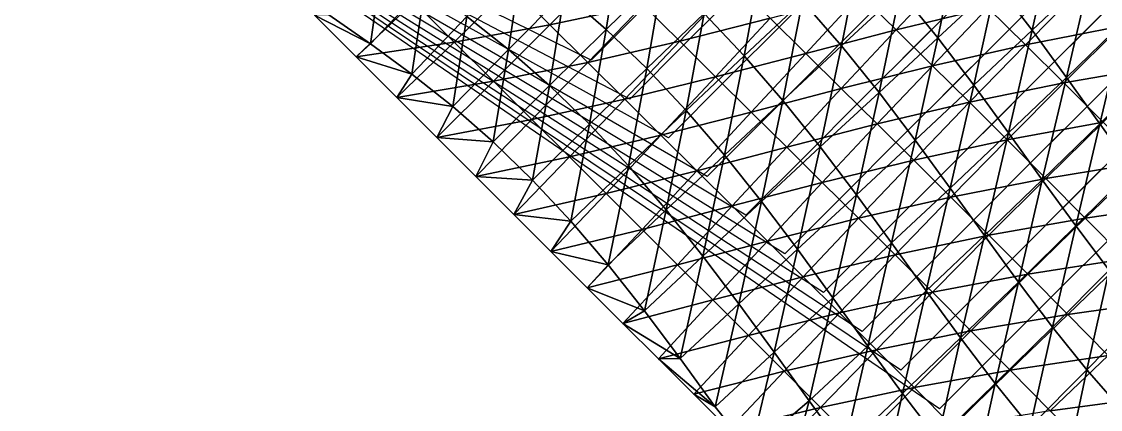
# Model space of a CAD drawing. Header units: metres. Extents: x 20040 to 21060, y 50040 to 51060.
# Drawn here: x 20324.1 to 20456, y 50266.6 to 50314 of the extents above; entities that cross this region are included whole.
import ezdxf

# ---------------------------------------------------------------- set-up
doc = ezdxf.new("R2010")
doc.units = ezdxf.units.M

msp = doc.modelspace()

# ---------------------------------------------------------------- linework, layer by layer
at = {"layer": 'Drain_RL525_SW'}
msp.add_polyline3d([(20599.805, 50439.544, 524.7), (20592.734, 50432.473, 524.8), (20585.663, 50425.402, 524.9), (20578.592, 50418.331, 525), (20571.52, 50411.26, 525.1), (20564.449, 50404.189, 525.2), (20557.378, 50397.118, 525.3), (20550.307, 50390.047, 525.4), (20543.236, 50382.976, 525.5), (20536.165, 50375.905, 525.6), (20529.094, 50368.834, 525.7), (20522.023, 50361.762, 525.8), (20514.952, 50354.691, 525.9), (20507.881, 50347.62, 526), (20500.81, 50340.549, 526.1), (20493.739, 50333.478, 526.2), (20486.668, 50326.407, 526.3), (20479.597, 50319.336, 526.4), (20472.525, 50312.265, 526.5), (20465.454, 50305.194, 526.6), (20458.383, 50298.123, 526.7), (20451.312, 50291.052, 526.8)], dxfattribs=at)
at = {"layer": 'Drain_RL550_SW'}
msp.add_polyline3d([(20594.984, 50444.197, 549.7), (20587.913, 50437.126, 549.8), (20580.841, 50430.054, 549.9), (20573.77, 50422.983, 550), (20566.699, 50415.912, 550.1), (20559.628, 50408.841, 550.2), (20552.557, 50401.77, 550.3), (20545.486, 50394.699, 550.4), (20538.415, 50387.628, 550.5), (20531.344, 50380.557, 550.6), (20524.273, 50373.486, 550.7), (20517.202, 50366.415, 550.8), (20510.131, 50359.344, 550.9), (20503.06, 50352.273, 551), (20495.989, 50345.202, 551.1), (20488.918, 50338.131, 551.2), (20481.847, 50331.059, 551.3), (20474.775, 50323.988, 551.4), (20467.704, 50316.917, 551.5), (20460.633, 50309.846, 551.6), (20453.562, 50302.775, 551.7), (20446.491, 50295.704, 551.8)], dxfattribs=at)
at = {"layer": 'Drain_RL575_SW'}
msp.add_polyline3d([(20590.141, 50448.827, 574.7), (20583.07, 50441.756, 574.8), (20575.999, 50434.685, 574.9), (20568.928, 50427.614, 575), (20561.857, 50420.543, 575.1), (20554.786, 50413.472, 575.2), (20547.715, 50406.401, 575.3), (20540.643, 50399.33, 575.4), (20533.572, 50392.259, 575.5), (20526.501, 50385.188, 575.6), (20519.43, 50378.117, 575.7), (20512.359, 50371.046, 575.8), (20505.288, 50363.975, 575.9), (20498.217, 50356.903, 576), (20491.146, 50349.832, 576.1), (20484.075, 50342.761, 576.2), (20477.004, 50335.69, 576.3), (20469.933, 50328.619, 576.4), (20462.862, 50321.548, 576.5), (20455.791, 50314.477, 576.6), (20448.72, 50307.406, 576.7), (20441.649, 50300.335, 576.8)], dxfattribs=at)
at = {"layer": 'Drain_RL600_SW'}
msp.add_polyline3d([(20585.277, 50453.437, 599.7), (20578.206, 50446.366, 599.8), (20571.135, 50439.294, 599.9), (20564.064, 50432.223, 600), (20556.993, 50425.152, 600.1), (20549.921, 50418.081, 600.2), (20542.85, 50411.01, 600.3), (20535.779, 50403.939, 600.4), (20528.708, 50396.868, 600.5), (20521.637, 50389.797, 600.6), (20514.566, 50382.726, 600.7), (20507.495, 50375.655, 600.8), (20500.424, 50368.584, 600.9), (20493.353, 50361.513, 601), (20486.282, 50354.442, 601.1), (20479.211, 50347.371, 601.2), (20472.14, 50340.3, 601.3), (20465.069, 50333.228, 601.4), (20457.998, 50326.157, 601.5), (20450.927, 50319.086, 601.6), (20443.855, 50312.015, 601.7), (20436.784, 50304.944, 601.8)], dxfattribs=at)
at = {"layer": 'Drain_RL625_SW'}
msp.add_polyline3d([(20580.391, 50458.025, 624.7), (20573.32, 50450.954, 624.8), (20566.249, 50443.882, 624.9), (20559.178, 50436.811, 625), (20552.107, 50429.74, 625.1), (20545.036, 50422.669, 625.2), (20537.965, 50415.598, 625.3), (20530.894, 50408.527, 625.4), (20523.823, 50401.456, 625.5), (20516.752, 50394.385, 625.6), (20509.681, 50387.314, 625.7), (20502.61, 50380.243, 625.8), (20495.539, 50373.172, 625.9), (20488.467, 50366.101, 626), (20481.396, 50359.03, 626.1), (20474.325, 50351.959, 626.2), (20467.254, 50344.888, 626.3), (20460.183, 50337.816, 626.4), (20453.112, 50330.745, 626.5), (20446.041, 50323.674, 626.6), (20438.97, 50316.603, 626.7), (20431.899, 50309.532, 626.8)], dxfattribs=at)
at = {"layer": 'OreDrive_RL500'}
msp.add_polyline3d([(20436.375, 50266.641, 500), (20443.446, 50273.712, 500), (20450.517, 50280.783, 500), (20457.588, 50287.854, 500)], dxfattribs=at)
at = {"layer": 'OreDrive_RL525'}
msp.add_polyline3d([(20431.638, 50271.377, 525), (20438.709, 50278.448, 525), (20445.78, 50285.519, 525), (20452.851, 50292.591, 525), (20459.922, 50299.662, 525)], dxfattribs=at)
at = {"layer": 'OreDrive_RL550'}
msp.add_polyline3d([(20426.901, 50276.114, 550), (20433.972, 50283.185, 550), (20441.043, 50290.256, 550), (20448.114, 50297.327, 550), (20455.185, 50304.398, 550), (20462.256, 50311.469, 550)], dxfattribs=at)
at = {"layer": 'OreDrive_RL575'}
msp.add_polyline3d([(20422.164, 50280.851, 575), (20429.235, 50287.922, 575), (20436.307, 50294.993, 575), (20443.378, 50302.064, 575), (20450.449, 50309.135, 575), (20457.52, 50316.206, 575)], dxfattribs=at)
at = {"layer": 'OreDrive_RL600'}
msp.add_polyline3d([(20417.428, 50285.587, 600), (20424.499, 50292.659, 600), (20431.57, 50299.73, 600), (20438.641, 50306.801, 600), (20445.712, 50313.872, 600), (20452.783, 50320.943, 600), (20459.854, 50328.014, 600)], dxfattribs=at)
at = {"layer": 'OreDrive_RL625'}
msp.add_polyline3d([(20412.691, 50290.324, 625), (20419.762, 50297.395, 625), (20426.833, 50304.466, 625), (20433.904, 50311.537, 625), (20440.975, 50318.608, 625), (20448.046, 50325.68, 625), (20455.117, 50332.751, 625), (20462.188, 50339.822, 625)], dxfattribs=at)
at = {"layer": 'OreDrive_RL650'}
msp.add_polyline3d([(20407.954, 50295.061, 650), (20415.025, 50302.132, 650), (20422.096, 50309.203, 650), (20429.167, 50316.274, 650), (20436.238, 50323.345, 650), (20443.31, 50330.416, 650), (20450.381, 50337.487, 650), (20457.452, 50344.558, 650)], dxfattribs=at)
at = {"layer": 'OreDrive_RL675'}
msp.add_polyline3d([(20403.218, 50299.798, 675), (20410.289, 50306.869, 675), (20417.36, 50313.94, 675), (20424.431, 50321.011, 675), (20431.502, 50328.082, 675), (20438.573, 50335.153, 675), (20445.644, 50342.224, 675), (20452.715, 50349.295, 675), (20459.786, 50356.366, 675)], dxfattribs=at)
at = {"layer": 'OreDrive_RL700'}
msp.add_polyline3d([(20398.481, 50304.534, 700), (20405.552, 50311.605, 700), (20412.623, 50318.676, 700), (20419.694, 50325.748, 700), (20426.765, 50332.819, 700), (20433.836, 50339.89, 700), (20440.907, 50346.961, 700), (20447.978, 50354.032, 700), (20455.049, 50361.103, 700), (20462.12, 50368.174, 700)], dxfattribs=at)
at = {"layer": 'OreDrive_RL725'}
msp.add_polyline3d([(20393.744, 50309.271, 725), (20400.815, 50316.342, 725), (20407.886, 50323.413, 725), (20414.957, 50330.484, 725), (20422.028, 50337.555, 725), (20429.099, 50344.626, 725), (20436.17, 50351.697, 725), (20443.242, 50358.769, 725), (20450.313, 50365.84, 725), (20457.384, 50372.911, 725)], dxfattribs=at)
at = {"layer": 'VEIN_interpreted'}
for points in [[(20455.674, 50219.057, 340), (20718.526, 50493.888, 340), (20725.658, 50500.54, 340)], [(20455.674, 50219.057, 340), (20725.658, 50500.54, 340), (20509.057, 50274.666, 340)], [(20455.674, 50219.057, 340), (20711.381, 50487.25, 340), (20718.526, 50493.888, 340)], [(20455.674, 50219.057, 340), (20704.231, 50480.618, 340), (20711.381, 50487.25, 340)], [(20455.674, 50219.057, 340), (20697.084, 50473.982, 340), (20704.231, 50480.618, 340)], [(20455.674, 50219.057, 340), (20689.947, 50467.336, 340), (20697.084, 50473.982, 340)], [(20455.674, 50219.057, 340), (20682.828, 50460.671, 340), (20689.947, 50467.336, 340)], [(20455.674, 50219.057, 340), (20675.733, 50453.979, 340), (20682.828, 50460.671, 340)], [(20455.674, 50219.057, 340), (20668.669, 50447.255, 340), (20675.733, 50453.979, 340)], [(20455.674, 50219.057, 340), (20661.642, 50440.493, 340), (20668.669, 50447.255, 340)], [(20455.674, 50219.057, 340), (20654.655, 50433.689, 340), (20661.642, 50440.493, 340)], [(20455.674, 50219.057, 340), (20647.712, 50426.841, 340), (20654.655, 50433.689, 340)], [(20455.674, 50219.057, 340), (20640.814, 50419.947, 340), (20647.712, 50426.841, 340)], [(20455.674, 50219.057, 340), (20633.961, 50413.008, 340), (20640.814, 50419.947, 340)], [(20455.674, 50219.057, 340), (20627.154, 50406.024, 340), (20633.961, 50413.008, 340)], [(20455.674, 50219.057, 340), (20620.388, 50399, 340), (20627.154, 50406.024, 340)], [(20455.674, 50219.057, 340), (20613.661, 50391.94, 340), (20620.388, 50399, 340)], [(20455.674, 50219.057, 340), (20606.966, 50384.848, 340), (20613.661, 50391.94, 340)], [(20455.674, 50219.057, 340), (20600.298, 50377.731, 340), (20606.966, 50384.848, 340)], [(20455.674, 50219.057, 340), (20593.65, 50370.596, 340), (20600.298, 50377.731, 340)], [(20455.674, 50219.057, 340), (20587.013, 50363.45, 340), (20593.65, 50370.596, 340)], [(20455.674, 50219.057, 340), (20580.38, 50356.301, 340), (20587.013, 50363.45, 340)], [(20455.674, 50219.057, 340), (20573.742, 50349.157, 340), (20580.38, 50356.301, 340)], [(20455.674, 50219.057, 340), (20567.091, 50342.024, 340), (20573.742, 50349.157, 340)], [(20455.674, 50219.057, 340), (20560.419, 50334.911, 340), (20567.091, 50342.024, 340)], [(20455.674, 50219.057, 340), (20553.719, 50327.825, 340), (20560.419, 50334.911, 340)], [(20455.674, 50219.057, 340), (20546.985, 50320.77, 340), (20553.719, 50327.825, 340)], [(20461.861, 50326.497, 615), (20454.79, 50319.699, 615), (20458.947, 50314.004, 590)], [(20450.452, 50325.389, 640), (20443.308, 50318.683, 640), (20447.682, 50312.94, 615)], [(20450.452, 50325.389, 640), (20447.682, 50312.94, 615), (20454.79, 50319.699, 615)], [(20397.394, 50324.393, 765), (20390.502, 50317.506, 765), (20395.585, 50313.056, 740)], [(20397.394, 50324.393, 765), (20395.585, 50313.056, 740), (20402.557, 50319.873, 740)], [(20438.734, 50324.333, 665), (20431.562, 50317.675, 665), (20436.144, 50311.999, 640)], [(20438.734, 50324.333, 665), (20436.144, 50311.999, 640), (20443.308, 50318.683, 640)], [(20368.302, 50321.959, 840), (20361.666, 50314.831, 840), (20366.775, 50311.298, 815)], [(20368.302, 50321.959, 840), (20366.775, 50311.298, 815), (20373.446, 50318.389, 815)], [(20426.777, 50323.169, 690), (20419.626, 50316.506, 690), (20424.388, 50311.019, 665)], [(20426.777, 50323.169, 690), (20424.388, 50311.019, 665), (20431.562, 50317.675, 665)], [(20385.343, 50321.623, 790), (20378.575, 50314.621, 790), (20383.656, 50310.574, 765)], [(20385.343, 50321.623, 790), (20383.656, 50310.574, 765), (20390.502, 50317.506, 765)], [(20414.681, 50321.73, 715), (20407.6, 50315.011, 715), (20412.494, 50309.824, 690)], [(20414.681, 50321.73, 715), (20412.494, 50309.824, 690), (20419.626, 50316.506, 690)], [(20455.674, 50219.057, 340), (20540.212, 50313.753, 340), (20546.985, 50320.77, 340)], [(20383.953, 50318.334, 765), (20395.542, 50320.559, 740), (20388.705, 50313.606, 740)], [(20388.705, 50313.606, 740), (20395.542, 50320.559, 740), (20400.114, 50316.028, 715)], [(20402.557, 50319.873, 740), (20395.585, 50313.056, 740), (20400.555, 50308.254, 715)], [(20402.557, 50319.873, 740), (20400.555, 50308.254, 715), (20407.6, 50315.011, 715)], [(20426.67, 50317.3, 640), (20437.777, 50320.131, 615), (20431.055, 50312.988, 615)], [(20431.055, 50312.988, 615), (20437.777, 50320.131, 615), (20442.279, 50315.707, 590)], [(20454.79, 50319.699, 615), (20447.682, 50312.94, 615), (20451.891, 50307.179, 590)], [(20454.79, 50319.699, 615), (20451.891, 50307.179, 590), (20458.947, 50314.004, 590)], [(20453.77, 50318.164, 565), (20465.561, 50320.299, 540), (20458.542, 50313.425, 540)], [(20373.446, 50318.389, 815), (20366.775, 50311.298, 815), (20371.846, 50307.582, 790)], [(20373.446, 50318.389, 815), (20371.846, 50307.582, 790), (20378.575, 50314.621, 790)], [(20372.069, 50316.429, 790), (20383.953, 50318.334, 765), (20377.002, 50311.506, 765)], [(20377.002, 50311.506, 765), (20383.953, 50318.334, 765), (20388.705, 50313.606, 740)], [(20400.114, 50316.028, 715), (20411.281, 50318.721, 690), (20404.589, 50311.598, 690)], [(20404.589, 50311.598, 690), (20411.281, 50318.721, 690), (20415.655, 50314.408, 665)], [(20443.308, 50318.683, 640), (20436.144, 50311.999, 640), (20440.544, 50306.212, 615)], [(20443.308, 50318.683, 640), (20440.544, 50306.212, 615), (20447.682, 50312.94, 615)], [(20442.279, 50315.707, 590), (20453.77, 50318.164, 565), (20446.873, 50311.171, 565)], [(20446.873, 50311.171, 565), (20453.77, 50318.164, 565), (20458.542, 50313.425, 540)], [(20390.502, 50317.506, 765), (20383.656, 50310.574, 765), (20388.657, 50306.193, 740)], [(20390.502, 50317.506, 765), (20388.657, 50306.193, 740), (20395.585, 50313.056, 740)], [(20415.655, 50314.408, 665), (20426.67, 50317.3, 640), (20420.003, 50310.12, 640)], [(20420.003, 50310.12, 640), (20426.67, 50317.3, 640), (20431.055, 50312.988, 615)], [(20431.562, 50317.675, 665), (20424.388, 50311.019, 665), (20428.967, 50305.329, 640)], [(20431.562, 50317.675, 665), (20428.967, 50305.329, 640), (20436.144, 50311.999, 640)], [(20359.943, 50314.788, 815), (20372.069, 50316.429, 790), (20365.018, 50309.713, 790)], [(20365.018, 50309.713, 790), (20372.069, 50316.429, 790), (20377.002, 50311.506, 765)], [(20388.705, 50313.606, 740), (20400.114, 50316.028, 715), (20393.341, 50308.999, 715)], [(20393.341, 50308.999, 715), (20400.114, 50316.028, 715), (20404.589, 50311.598, 690)], [(20419.626, 50316.506, 690), (20412.494, 50309.824, 690), (20417.221, 50304.355, 665)], [(20419.626, 50316.506, 690), (20417.221, 50304.355, 665), (20424.388, 50311.019, 665)], [(20431.055, 50312.988, 615), (20442.279, 50315.707, 590), (20435.498, 50308.609, 590)], [(20435.498, 50308.609, 590), (20442.279, 50315.707, 590), (20446.873, 50311.171, 565)], [(20361.666, 50314.831, 840), (20359.943, 50314.788, 815), (20366.775, 50311.298, 815)], [(20366.775, 50311.298, 815), (20359.943, 50314.788, 815), (20365.018, 50309.713, 790)], [(20378.575, 50314.621, 790), (20371.846, 50307.582, 790), (20376.855, 50303.598, 765)], [(20378.575, 50314.621, 790), (20376.855, 50303.598, 765), (20383.656, 50310.574, 765)], [(20407.6, 50315.011, 715), (20400.555, 50308.254, 715), (20405.387, 50303.115, 690)], [(20404.589, 50311.598, 690), (20415.655, 50314.408, 665), (20408.987, 50307.244, 665)], [(20407.6, 50315.011, 715), (20405.387, 50303.115, 690), (20412.494, 50309.824, 690)], [(20408.987, 50307.244, 665), (20415.655, 50314.408, 665), (20420.003, 50310.12, 640)], [(20377.002, 50311.506, 765), (20388.705, 50313.606, 740), (20381.823, 50306.698, 740)], [(20381.823, 50306.698, 740), (20388.705, 50313.606, 740), (20393.341, 50308.999, 715)], [(20395.585, 50313.056, 740), (20388.657, 50306.193, 740), (20393.548, 50301.458, 715)], [(20395.585, 50313.056, 740), (20393.548, 50301.458, 715), (20400.555, 50308.254, 715)], [(20420.003, 50310.12, 640), (20431.055, 50312.988, 615), (20424.357, 50305.822, 615)], [(20424.357, 50305.822, 615), (20431.055, 50312.988, 615), (20435.498, 50308.609, 590)], [(20447.682, 50312.94, 615), (20440.544, 50306.212, 615), (20444.795, 50300.395, 590)], [(20447.682, 50312.94, 615), (20444.795, 50300.395, 590), (20451.891, 50307.179, 590)], [(20446.873, 50311.171, 565), (20458.542, 50313.425, 540), (20451.569, 50306.505, 540)], [(20451.569, 50306.505, 540), (20458.542, 50313.425, 540), (20463.413, 50308.548, 515)], [(20458.947, 50314.004, 590), (20451.891, 50307.179, 590), (20455.98, 50301.483, 565)], [(20455.674, 50219.057, 340), (20533.397, 50306.777, 340), (20540.212, 50313.753, 340)], [(20458.947, 50314.004, 590), (20455.98, 50301.483, 565), (20462.975, 50308.378, 565)], [(20365.018, 50309.713, 790), (20377.002, 50311.506, 765), (20370.009, 50304.722, 765)], [(20370.009, 50304.722, 765), (20377.002, 50311.506, 765), (20381.823, 50306.698, 740)], [(20393.341, 50308.999, 715), (20404.589, 50311.598, 690), (20397.867, 50304.503, 690)], [(20397.867, 50304.503, 690), (20404.589, 50311.598, 690), (20408.987, 50307.244, 665)], [(20436.144, 50311.999, 640), (20428.967, 50305.329, 640), (20433.382, 50299.511, 615)], [(20436.144, 50311.999, 640), (20433.382, 50299.511, 615), (20440.544, 50306.212, 615)], [(20366.775, 50311.298, 815), (20365.018, 50309.713, 790), (20371.846, 50307.582, 790)], [(20383.656, 50310.574, 765), (20376.855, 50303.598, 765), (20381.775, 50299.286, 740)], [(20383.656, 50310.574, 765), (20381.775, 50299.286, 740), (20388.657, 50306.193, 740)], [(20408.987, 50307.244, 665), (20420.003, 50310.12, 640), (20413.339, 50302.937, 640)], [(20413.339, 50302.937, 640), (20420.003, 50310.12, 640), (20424.357, 50305.822, 615)], [(20424.388, 50311.019, 665), (20417.221, 50304.355, 665), (20421.784, 50298.665, 640)], [(20424.388, 50311.019, 665), (20421.784, 50298.665, 640), (20428.967, 50305.329, 640)], [(20435.498, 50308.609, 590), (20446.873, 50311.171, 565), (20440.021, 50304.133, 565)], [(20440.021, 50304.133, 565), (20446.873, 50311.171, 565), (20451.569, 50306.505, 540)], [(20371.846, 50307.582, 790), (20365.018, 50309.713, 790), (20370.009, 50304.722, 765)], [(20381.823, 50306.698, 740), (20393.341, 50308.999, 715), (20386.524, 50302.011, 715)], [(20386.524, 50302.011, 715), (20393.341, 50308.999, 715), (20397.867, 50304.503, 690)], [(20412.494, 50309.824, 690), (20405.387, 50303.115, 690), (20410.068, 50297.677, 665)], [(20412.494, 50309.824, 690), (20410.068, 50297.677, 665), (20417.221, 50304.355, 665)], [(20371.846, 50307.582, 790), (20370.009, 50304.722, 765), (20376.855, 50303.598, 765)], [(20400.555, 50308.254, 715), (20393.548, 50301.458, 715), (20398.311, 50296.373, 690)], [(20400.555, 50308.254, 715), (20398.311, 50296.373, 690), (20405.387, 50303.115, 690)], [(20424.357, 50305.822, 615), (20435.498, 50308.609, 590), (20428.751, 50301.478, 590)], [(20428.751, 50301.478, 590), (20435.498, 50308.609, 590), (20440.021, 50304.133, 565)], [(20451.569, 50306.505, 540), (20463.413, 50308.548, 515), (20456.369, 50301.702, 515)], [(20462.975, 50308.378, 565), (20455.98, 50301.483, 565), (20460.006, 50295.923, 540)], [(20370.009, 50304.722, 765), (20381.823, 50306.698, 740), (20374.895, 50299.836, 740)], [(20374.895, 50299.836, 740), (20381.823, 50306.698, 740), (20386.524, 50302.011, 715)], [(20388.657, 50306.193, 740), (20381.775, 50299.286, 740), (20386.585, 50294.617, 715)], [(20388.657, 50306.193, 740), (20386.585, 50294.617, 715), (20393.548, 50301.458, 715)], [(20397.867, 50304.503, 690), (20408.987, 50307.244, 665), (20402.302, 50300.098, 665)], [(20402.302, 50300.098, 665), (20408.987, 50307.244, 665), (20413.339, 50302.937, 640)], [(20440.544, 50306.212, 615), (20433.382, 50299.511, 615), (20437.666, 50293.646, 590)], [(20440.544, 50306.212, 615), (20437.666, 50293.646, 590), (20444.795, 50300.395, 590)], [(20440.021, 50304.133, 565), (20451.569, 50306.505, 540), (20444.643, 50299.538, 540)], [(20444.643, 50299.538, 540), (20451.569, 50306.505, 540), (20456.369, 50301.702, 515)], [(20451.891, 50307.179, 590), (20444.795, 50300.395, 590), (20448.94, 50294.633, 565)], [(20451.891, 50307.179, 590), (20448.94, 50294.633, 565), (20455.98, 50301.483, 565)], [(20455.674, 50219.057, 340), (20526.537, 50299.846, 340), (20533.397, 50306.777, 340)], [(20413.339, 50302.937, 640), (20424.357, 50305.822, 615), (20417.677, 50298.64, 615)], [(20417.677, 50298.64, 615), (20424.357, 50305.822, 615), (20428.751, 50301.478, 590)], [(20428.967, 50305.329, 640), (20421.784, 50298.665, 640), (20426.202, 50292.828, 615)], [(20428.967, 50305.329, 640), (20426.202, 50292.828, 615), (20433.382, 50299.511, 615)], [(20376.855, 50303.598, 765), (20370.009, 50304.722, 765), (20374.895, 50299.836, 740)], [(20376.855, 50303.598, 765), (20374.895, 50299.836, 740), (20381.775, 50299.286, 740)], [(20386.524, 50302.011, 715), (20397.867, 50304.503, 690), (20391.109, 50297.442, 690)], [(20391.109, 50297.442, 690), (20397.867, 50304.503, 690), (20402.302, 50300.098, 665)], [(20417.221, 50304.355, 665), (20410.068, 50297.677, 665), (20414.604, 50291.998, 640)], [(20417.221, 50304.355, 665), (20414.604, 50291.998, 640), (20421.784, 50298.665, 640)], [(20428.751, 50301.478, 590), (20440.021, 50304.133, 565), (20433.212, 50297.054, 565)], [(20433.212, 50297.054, 565), (20440.021, 50304.133, 565), (20444.643, 50299.538, 540)], [(20405.387, 50303.115, 690), (20398.311, 50296.373, 690), (20402.937, 50290.975, 665)], [(20402.302, 50300.098, 665), (20413.339, 50302.937, 640), (20406.671, 50295.758, 640)], [(20405.387, 50303.115, 690), (20402.937, 50290.975, 665), (20410.068, 50297.677, 665)], [(20406.671, 50295.758, 640), (20413.339, 50302.937, 640), (20417.677, 50298.64, 615)], [(20374.895, 50299.836, 740), (20386.524, 50302.011, 715), (20379.663, 50295.068, 715)], [(20379.663, 50295.068, 715), (20386.524, 50302.011, 715), (20391.109, 50297.442, 690)], [(20393.548, 50301.458, 715), (20386.585, 50294.617, 715), (20391.272, 50289.593, 690)], [(20393.548, 50301.458, 715), (20391.272, 50289.593, 690), (20398.311, 50296.373, 690)], [(20417.677, 50298.64, 615), (20428.751, 50301.478, 590), (20422.034, 50294.319, 590)], [(20422.034, 50294.319, 590), (20428.751, 50301.478, 590), (20433.212, 50297.054, 565)], [(20444.643, 50299.538, 540), (20456.369, 50301.702, 515), (20449.369, 50294.811, 515)], [(20455.98, 50301.483, 565), (20448.94, 50294.633, 565), (20453.032, 50289.003, 540)], [(20449.369, 50294.811, 515), (20456.369, 50301.702, 515), (20461.266, 50296.767, 490)], [(20455.98, 50301.483, 565), (20453.032, 50289.003, 540), (20460.006, 50295.923, 540)], [(20381.775, 50299.286, 740), (20374.895, 50299.836, 740), (20379.663, 50295.068, 715)], [(20391.109, 50297.442, 690), (20402.302, 50300.098, 665), (20395.591, 50292.976, 665)], [(20395.591, 50292.976, 665), (20402.302, 50300.098, 665), (20406.671, 50295.758, 640)], [(20433.212, 50297.054, 565), (20444.643, 50299.538, 540), (20437.762, 50292.526, 540)], [(20444.795, 50300.395, 590), (20437.666, 50293.646, 590), (20441.86, 50287.826, 565)], [(20437.762, 50292.526, 540), (20444.643, 50299.538, 540), (20449.369, 50294.811, 515)], [(20444.795, 50300.395, 590), (20441.86, 50287.826, 565), (20448.94, 50294.633, 565)], [(20455.674, 50219.057, 340), (20519.63, 50292.96, 340), (20526.537, 50299.846, 340)], [(20381.775, 50299.286, 740), (20379.663, 50295.068, 715), (20386.585, 50294.617, 715)], [(20406.671, 50295.758, 640), (20417.677, 50298.64, 615), (20411.005, 50291.45, 615)], [(20411.005, 50291.45, 615), (20417.677, 50298.64, 615), (20422.034, 50294.319, 590)], [(20421.784, 50298.665, 640), (20414.604, 50291.998, 640), (20419.013, 50286.155, 615)], [(20421.784, 50298.665, 640), (20419.013, 50286.155, 615), (20426.202, 50292.828, 615)], [(20433.382, 50299.511, 615), (20426.202, 50292.828, 615), (20430.509, 50286.928, 590)], [(20433.382, 50299.511, 615), (20430.509, 50286.928, 590), (20437.666, 50293.646, 590)], [(20379.663, 50295.068, 715), (20391.109, 50297.442, 690), (20384.311, 50290.419, 690)], [(20384.311, 50290.419, 690), (20391.109, 50297.442, 690), (20395.591, 50292.976, 665)], [(20410.068, 50297.677, 665), (20402.937, 50290.975, 665), (20407.433, 50285.321, 640)], [(20410.068, 50297.677, 665), (20407.433, 50285.321, 640), (20414.604, 50291.998, 640)], [(20422.034, 50294.319, 590), (20433.212, 50297.054, 565), (20426.441, 50289.939, 565)], [(20426.441, 50289.939, 565), (20433.212, 50297.054, 565), (20437.762, 50292.526, 540)], [(20398.311, 50296.373, 690), (20391.272, 50289.593, 690), (20395.833, 50284.244, 665)], [(20395.591, 50292.976, 665), (20406.671, 50295.758, 640), (20399.989, 50288.591, 640)], [(20398.311, 50296.373, 690), (20395.833, 50284.244, 665), (20402.937, 50290.975, 665)], [(20399.989, 50288.591, 640), (20406.671, 50295.758, 640), (20411.005, 50291.45, 615)], [(20449.369, 50294.811, 515), (20461.266, 50296.767, 490), (20454.2, 50289.95, 490)], [(20460.006, 50295.923, 540), (20453.032, 50289.003, 540), (20457.124, 50283.577, 515)], [(20454.2, 50289.95, 490), (20461.266, 50296.767, 490), (20466.245, 50291.716, 465)], [(20386.585, 50294.617, 715), (20379.663, 50295.068, 715), (20384.311, 50290.419, 690)], [(20386.585, 50294.617, 715), (20384.311, 50290.419, 690), (20391.272, 50289.593, 690)], [(20411.005, 50291.45, 615), (20422.034, 50294.319, 590), (20415.338, 50287.14, 590)], [(20415.338, 50287.14, 590), (20422.034, 50294.319, 590), (20426.441, 50289.939, 565)], [(20437.762, 50292.526, 540), (20449.369, 50294.811, 515), (20442.415, 50287.874, 515)], [(20448.94, 50294.633, 565), (20441.86, 50287.826, 565), (20446.013, 50282.13, 540)], [(20442.415, 50287.874, 515), (20449.369, 50294.811, 515), (20454.2, 50289.95, 490)], [(20448.94, 50294.633, 565), (20446.013, 50282.13, 540), (20453.032, 50289.003, 540)], [(20384.311, 50290.419, 690), (20395.591, 50292.976, 665), (20388.847, 50285.884, 665)], [(20388.847, 50285.884, 665), (20395.591, 50292.976, 665), (20399.989, 50288.591, 640)], [(20437.666, 50293.646, 590), (20430.509, 50286.928, 590), (20434.743, 50281.056, 565)], [(20437.666, 50293.646, 590), (20434.743, 50281.056, 565), (20441.86, 50287.826, 565)], [(20455.674, 50219.057, 340), (20512.679, 50286.12, 340), (20519.63, 50292.96, 340)], [(20414.604, 50291.998, 640), (20407.433, 50285.321, 640), (20411.823, 50279.483, 615)], [(20414.604, 50291.998, 640), (20411.823, 50279.483, 615), (20419.013, 50286.155, 615)], [(20426.202, 50292.828, 615), (20419.013, 50286.155, 615), (20423.331, 50280.231, 590)], [(20426.202, 50292.828, 615), (20423.331, 50280.231, 590), (20430.509, 50286.928, 590)], [(20426.441, 50289.939, 565), (20437.762, 50292.526, 540), (20430.926, 50285.47, 540)], [(20430.926, 50285.47, 540), (20437.762, 50292.526, 540), (20442.415, 50287.874, 515)], [(20454.2, 50289.95, 490), (20466.245, 50291.716, 465), (20459.126, 50284.965, 465)], [(20391.272, 50289.593, 690), (20384.311, 50290.419, 690), (20388.847, 50285.884, 665)], [(20402.937, 50290.975, 665), (20395.833, 50284.244, 665), (20400.281, 50278.624, 640)], [(20399.989, 50288.591, 640), (20411.005, 50291.45, 615), (20404.334, 50284.259, 615)], [(20402.937, 50290.975, 665), (20400.281, 50278.624, 640), (20407.433, 50285.321, 640)], [(20404.334, 50284.259, 615), (20411.005, 50291.45, 615), (20415.338, 50287.14, 590)], [(20391.272, 50289.593, 690), (20388.847, 50285.884, 665), (20395.833, 50284.244, 665)], [(20415.338, 50287.14, 590), (20426.441, 50289.939, 565), (20419.703, 50282.792, 565)], [(20419.703, 50282.792, 565), (20426.441, 50289.939, 565), (20430.926, 50285.47, 540)], [(20442.415, 50287.874, 515), (20454.2, 50289.95, 490), (20447.176, 50283.09, 490)], [(20453.032, 50289.003, 540), (20446.013, 50282.13, 540), (20450.175, 50276.635, 515)], [(20447.176, 50283.09, 490), (20454.2, 50289.95, 490), (20459.126, 50284.965, 465)], [(20453.032, 50289.003, 540), (20450.175, 50276.635, 515), (20457.124, 50283.577, 515)], [(20388.847, 50285.884, 665), (20399.989, 50288.591, 640), (20393.287, 50281.444, 640)], [(20393.287, 50281.444, 640), (20399.989, 50288.591, 640), (20404.334, 50284.259, 615)], [(20430.926, 50285.47, 540), (20442.415, 50287.874, 515), (20435.507, 50280.89, 515)], [(20441.86, 50287.826, 565), (20434.743, 50281.056, 565), (20438.951, 50275.3, 540)], [(20435.507, 50280.89, 515), (20442.415, 50287.874, 515), (20447.176, 50283.09, 490)], [(20441.86, 50287.826, 565), (20438.951, 50275.3, 540), (20446.013, 50282.13, 540)], [(20404.334, 50284.259, 615), (20415.338, 50287.14, 590), (20408.657, 50279.948, 590)], [(20408.657, 50279.948, 590), (20415.338, 50287.14, 590), (20419.703, 50282.792, 565)], [(20430.509, 50286.928, 590), (20423.331, 50280.231, 590), (20427.595, 50274.319, 565)], [(20430.509, 50286.928, 590), (20427.595, 50274.319, 565), (20434.743, 50281.056, 565)], [(20395.833, 50284.244, 665), (20388.847, 50285.884, 665), (20393.287, 50281.444, 640)], [(20407.433, 50285.321, 640), (20400.281, 50278.624, 640), (20404.638, 50272.805, 615)], [(20407.433, 50285.321, 640), (20404.638, 50272.805, 615), (20411.823, 50279.483, 615)], [(20419.013, 50286.155, 615), (20411.823, 50279.483, 615), (20416.139, 50273.549, 590)], [(20419.013, 50286.155, 615), (20416.139, 50273.549, 590), (20423.331, 50280.231, 590)], [(20419.703, 50282.792, 565), (20430.926, 50285.47, 540), (20424.131, 50278.375, 540)], [(20424.131, 50278.375, 540), (20430.926, 50285.47, 540), (20435.507, 50280.89, 515)], [(20455.674, 50219.057, 340), (20505.685, 50279.324, 340), (20512.679, 50286.12, 340)], [(20393.287, 50281.444, 640), (20404.334, 50284.259, 615), (20397.654, 50277.077, 615)], [(20395.833, 50284.244, 665), (20393.287, 50281.444, 640), (20400.281, 50278.624, 640)], [(20397.654, 50277.077, 615), (20404.334, 50284.259, 615), (20408.657, 50279.948, 590)], [(20447.176, 50283.09, 490), (20459.126, 50284.965, 465), (20452.043, 50278.179, 465)], [(20452.043, 50278.179, 465), (20459.126, 50284.965, 465), (20464.133, 50279.878, 440)], [(20408.657, 50279.948, 590), (20419.703, 50282.792, 565), (20412.992, 50275.621, 565)], [(20412.992, 50275.621, 565), (20419.703, 50282.792, 565), (20424.131, 50278.375, 540)], [(20435.507, 50280.89, 515), (20447.176, 50283.09, 490), (20440.198, 50276.185, 490)], [(20440.198, 50276.185, 490), (20447.176, 50283.09, 490), (20452.043, 50278.179, 465)], [(20457.124, 50283.577, 515), (20450.175, 50276.635, 515), (20454.39, 50271.404, 490)], [(20457.124, 50283.577, 515), (20454.39, 50271.404, 490), (20461.264, 50278.413, 490)], [(20400.281, 50278.624, 640), (20393.287, 50281.444, 640), (20397.654, 50277.077, 615)], [(20434.743, 50281.056, 565), (20427.595, 50274.319, 565), (20431.851, 50268.511, 540)], [(20434.743, 50281.056, 565), (20431.851, 50268.511, 540), (20438.951, 50275.3, 540)], [(20446.013, 50282.13, 540), (20438.951, 50275.3, 540), (20443.18, 50269.739, 515)], [(20446.013, 50282.13, 540), (20443.18, 50269.739, 515), (20450.175, 50276.635, 515)], [(20397.654, 50277.077, 615), (20408.657, 50279.948, 590), (20401.981, 50272.75, 590)], [(20401.981, 50272.75, 590), (20408.657, 50279.948, 590), (20412.992, 50275.621, 565)], [(20423.331, 50280.231, 590), (20416.139, 50273.549, 590), (20420.423, 50267.609, 565)], [(20423.331, 50280.231, 590), (20420.423, 50267.609, 565), (20427.595, 50274.319, 565)], [(20424.131, 50278.375, 540), (20435.507, 50280.89, 515), (20428.646, 50273.862, 515)], [(20428.646, 50273.862, 515), (20435.507, 50280.89, 515), (20440.198, 50276.185, 490)], [(20452.043, 50278.179, 465), (20464.133, 50279.878, 440), (20457.004, 50273.154, 440)], [(20400.281, 50278.624, 640), (20397.654, 50277.077, 615), (20404.638, 50272.805, 615)], [(20411.823, 50279.483, 615), (20404.638, 50272.805, 615), (20408.942, 50266.872, 590)], [(20411.823, 50279.483, 615), (20408.942, 50266.872, 590), (20416.139, 50273.549, 590)], [(20461.264, 50278.413, 490), (20454.39, 50271.404, 490), (20458.693, 50266.483, 465)], [(20455.674, 50219.057, 340), (20498.651, 50272.569, 340), (20505.685, 50279.324, 340)], [(20412.992, 50275.621, 565), (20424.131, 50278.375, 540), (20417.372, 50271.245, 540)], [(20417.372, 50271.245, 540), (20424.131, 50278.375, 540), (20428.646, 50273.862, 515)], [(20440.198, 50276.185, 490), (20452.043, 50278.179, 465), (20444.999, 50271.351, 465)], [(20444.999, 50271.351, 465), (20452.043, 50278.179, 465), (20457.004, 50273.154, 440)], [(20404.638, 50272.805, 615), (20397.654, 50277.077, 615), (20401.981, 50272.75, 590)], [(20428.646, 50273.862, 515), (20440.198, 50276.185, 490), (20433.265, 50269.233, 490)], [(20433.265, 50269.233, 490), (20440.198, 50276.185, 490), (20444.999, 50271.351, 465)], [(20450.175, 50276.635, 515), (20443.18, 50269.739, 515), (20447.469, 50264.44, 490)], [(20450.175, 50276.635, 515), (20447.469, 50264.44, 490), (20454.39, 50271.404, 490)], [(20401.981, 50272.75, 590), (20412.992, 50275.621, 565), (20406.299, 50268.432, 565)], [(20406.299, 50268.432, 565), (20412.992, 50275.621, 565), (20417.372, 50271.245, 540)], [(20438.951, 50275.3, 540), (20431.851, 50268.511, 540), (20436.141, 50262.888, 515)], [(20438.951, 50275.3, 540), (20436.141, 50262.888, 515), (20443.18, 50269.739, 515)], [(20455.674, 50219.057, 340), (20509.057, 50274.666, 340), (20502.306, 50267.628, 340)], [(20416.139, 50273.549, 590), (20408.942, 50266.872, 590), (20413.244, 50261.487, 565)], [(20416.139, 50273.549, 590), (20413.244, 50261.487, 565), (20420.423, 50267.609, 565)], [(20417.372, 50271.245, 540), (20428.646, 50273.862, 515), (20421.827, 50266.791, 515)], [(20427.595, 50274.319, 565), (20420.423, 50267.609, 565), (20424.717, 50261.757, 540)], [(20421.827, 50266.791, 515), (20428.646, 50273.862, 515), (20433.265, 50269.233, 490)], [(20427.595, 50274.319, 565), (20424.717, 50261.757, 540), (20431.851, 50268.511, 540)], [(20444.999, 50271.351, 465), (20457.004, 50273.154, 440), (20449.906, 50266.397, 440)], [(20449.906, 50266.397, 440), (20457.004, 50273.154, 440), (20462.041, 50268.04, 415)], [(20404.638, 50272.805, 615), (20401.981, 50272.75, 590), (20408.942, 50266.872, 590)], [(20408.942, 50266.872, 590), (20401.981, 50272.75, 590), (20406.299, 50268.432, 565)], [(20455.674, 50219.057, 340), (20491.581, 50265.851, 340), (20498.651, 50272.569, 340)], [(20406.299, 50268.432, 565), (20417.372, 50271.245, 540), (20410.644, 50264.087, 540)], [(20410.644, 50264.087, 540), (20417.372, 50271.245, 540), (20421.827, 50266.791, 515)], [(20433.265, 50269.233, 490), (20444.999, 50271.351, 465), (20437.998, 50264.479, 465)], [(20437.998, 50264.479, 465), (20444.999, 50271.351, 465), (20449.906, 50266.397, 440)], [(20454.39, 50271.404, 490), (20447.469, 50264.44, 490), (20451.849, 50259.455, 465)], [(20454.39, 50271.404, 490), (20451.849, 50259.455, 465), (20458.693, 50266.483, 465)], [(20421.827, 50266.791, 515), (20433.265, 50269.233, 490), (20426.379, 50262.235, 490)], [(20426.379, 50262.235, 490), (20433.265, 50269.233, 490), (20437.998, 50264.479, 465)], [(20443.18, 50269.739, 515), (20436.141, 50262.888, 515), (20440.502, 50257.523, 490)], [(20443.18, 50269.739, 515), (20440.502, 50257.523, 490), (20447.469, 50264.44, 490)], [(20408.942, 50266.872, 590), (20406.299, 50268.432, 565), (20413.244, 50261.487, 565)], [(20413.244, 50261.487, 565), (20406.299, 50268.432, 565), (20410.644, 50264.087, 540)], [(20431.851, 50268.511, 540), (20424.717, 50261.757, 540), (20429.061, 50256.079, 515)], [(20431.851, 50268.511, 540), (20429.061, 50256.079, 515), (20436.141, 50262.888, 515)], [(20449.906, 50266.397, 440), (20462.041, 50268.04, 415), (20454.905, 50261.342, 415)], [(20454.905, 50261.342, 415), (20462.041, 50268.04, 415), (20467.131, 50262.869, 390)], [(20410.644, 50264.087, 540), (20421.827, 50266.791, 515), (20415.048, 50259.683, 515)], [(20420.423, 50267.609, 565), (20413.244, 50261.487, 565), (20417.591, 50257.14, 540)], [(20415.048, 50259.683, 515), (20421.827, 50266.791, 515), (20426.379, 50262.235, 490)], [(20420.423, 50267.609, 565), (20417.591, 50257.14, 540), (20424.717, 50261.757, 540)], [(20455.674, 50219.057, 340), (20502.306, 50267.628, 340), (20495.591, 50260.556, 340)]]:
    msp.add_3dface(points, dxfattribs=at)
at = {"layer": 'Vent_FA_RL500'}
msp.add_polyline3d([(20436.375, 50266.641, 500), (20324.099, 50343.561, 500)], dxfattribs=at)
at = {"layer": 'Vent_FA_RL525'}
msp.add_polyline3d([(20431.638, 50271.377, 525), (20324.099, 50343.561, 525)], dxfattribs=at)
at = {"layer": 'Vent_FA_RL550'}
msp.add_polyline3d([(20426.901, 50276.114, 550), (20324.099, 50343.561, 550)], dxfattribs=at)
at = {"layer": 'Vent_FA_RL575'}
msp.add_polyline3d([(20422.164, 50280.851, 575), (20324.099, 50343.561, 575)], dxfattribs=at)
at = {"layer": 'Vent_FA_RL600'}
msp.add_polyline3d([(20417.428, 50285.587, 600), (20324.099, 50343.561, 600)], dxfattribs=at)
at = {"layer": 'Vent_FA_RL625'}
msp.add_polyline3d([(20412.691, 50290.324, 625), (20324.099, 50343.561, 625)], dxfattribs=at)
at = {"layer": 'Vent_FA_RL650'}
msp.add_polyline3d([(20407.954, 50295.061, 650), (20324.099, 50343.561, 650)], dxfattribs=at)
at = {"layer": 'Vent_FA_RL675'}
msp.add_polyline3d([(20403.218, 50299.798, 675), (20324.099, 50343.561, 675)], dxfattribs=at)
at = {"layer": 'Vent_FA_RL700'}
msp.add_polyline3d([(20398.481, 50304.534, 700), (20324.099, 50343.561, 700)], dxfattribs=at)
at = {"layer": 'Vent_FA_RL725'}
msp.add_polyline3d([(20393.744, 50309.271, 725), (20324.099, 50343.561, 725)], dxfattribs=at)

doc.saveas('drawing.dxf')
